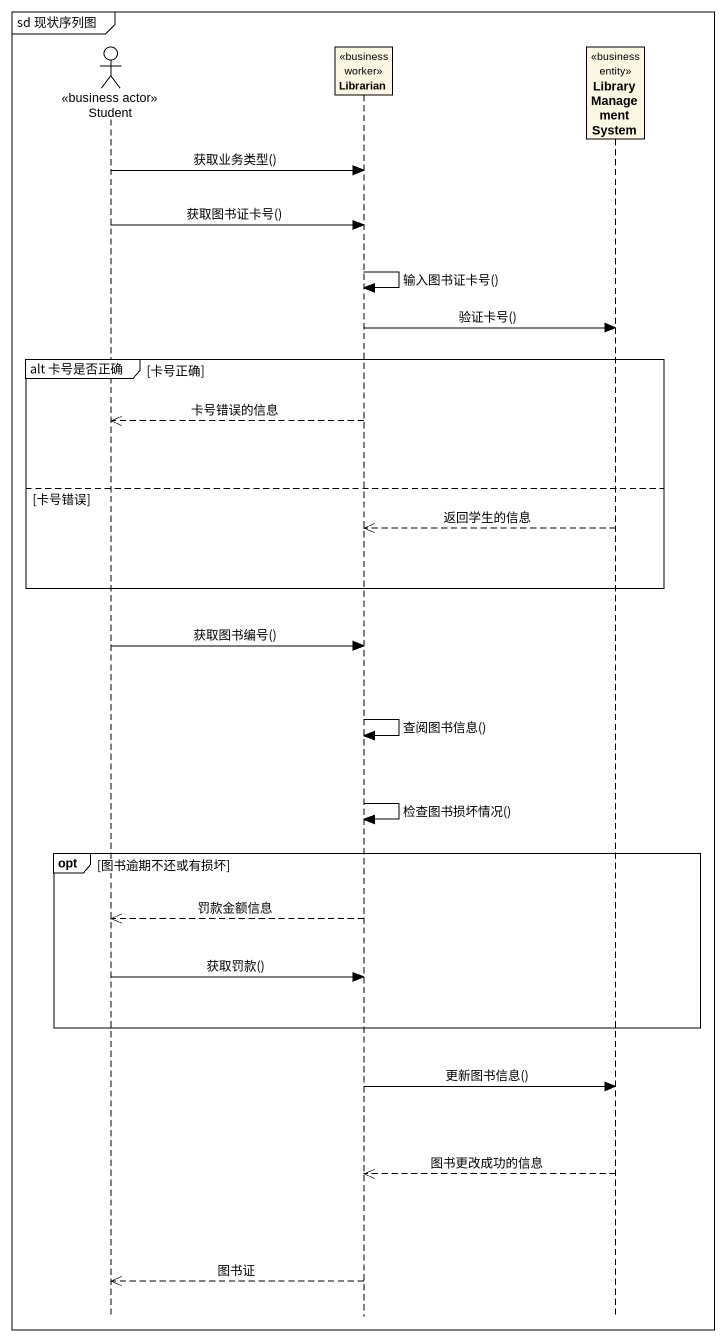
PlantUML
@startuml
mainframe sd 现状序列图
hide footbox
actor Student <<business actor>>
participant Librarian <<business worker>>
participant "Library Management System" as Library_Management_System <<business entity>>

Student -> Librarian : 获取业务类型()
Student -> Librarian : 获取图书证卡号()
Librarian -> Librarian : 输入图书证卡号()
Librarian -> Library_Management_System : 验证卡号()
group alt 卡号是否正确 [卡号正确]
  Librarian -->> Student : 卡号错误的信息
else 卡号错误
  Library_Management_System -->> Librarian : 返回学生的信息
end
Student -> Librarian : 获取图书编号()
Librarian -> Librarian : 查阅图书信息()
Librarian -> Librarian : 检查图书损坏情况()
opt 图书逾期不还或有损坏
  Librarian -->> Student : 罚款金额信息
  Student -> Librarian : 获取罚款()
end
Librarian -> Library_Management_System : 更新图书信息()
Library_Management_System -->> Librarian : 图书更改成功的信息
Librarian -->> Student : 图书证
@enduml
